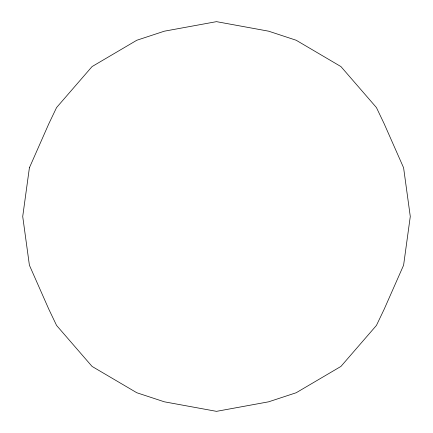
<?xml version="1.0" encoding="UTF-8"?>
<svg xmlns="http://www.w3.org/2000/svg" width="433" height="433" viewBox="0 0 433 433"><rect width="100%" height="100%" fill="white"/><g stroke="black" fill="none" stroke-linecap="round" stroke-linejoin="round"><path stroke-width="0.65" d="M29.401 167.787L22.716 216.5L29.401 265.212L48.788 309.157L56.561 325.427L92.061 366.421L136.801 392.742L164.356 401.813L216.5 411.35L268.644 401.813L296.199 392.742L340.939 366.421L376.439 325.427L384.212 309.157L403.599 265.212L410.284 216.5L403.599 167.787L384.212 123.843L376.439 107.573L340.939 66.579L296.199 40.258L268.644 31.187L216.5 21.65L164.356 31.187L136.801 40.258L92.061 66.579L56.561 107.573L48.788 123.843L29.401 167.787"/></g></svg>
